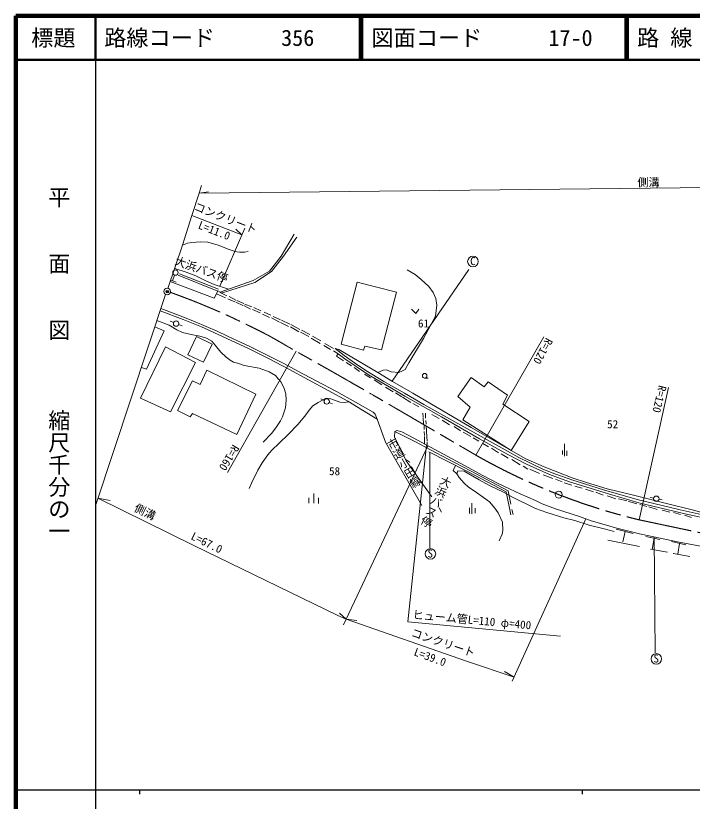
# Model space of a CAD drawing. Units: millimetres, scale not verified. Extents: x 40000 to 680000, y 20000 to 380000.
# Drawn here: x 40000 to 192840, y 202409 to 380000 of the extents above; entities that cross this region are included whole.
import ezdxf
from ezdxf.enums import TextEntityAlignment as Align

# ---------------------------------------------------------------- set-up
doc = ezdxf.new("R2010")
doc.units = ezdxf.units.MM
doc.header["$LTSCALE"] = 1000
doc.header["$PDMODE"] = 32
doc.header["$PDSIZE"] = 500
doc.linetypes.add('CHAIN', pattern=[18.5, 12, -1.5, 3.5, -1.5])
for name, color, linetype, lineweight in [('M-BMK', 2, 'CHAIN', 13), ('M-TTL', 2, 'Continuous', 140), ('M-TTL-BAND', 7, 'Continuous', 25), ('M-TTL-LINE', 7, 'Continuous', 50), ('M-TTL-TXT', 7, 'Continuous', 13), ('M-WORK', 1, 'Continuous', 13)]:
    doc.layers.add(name, color=color, linetype=linetype, lineweight=lineweight)
doc.layers.add('M-OTRS', color=6, linetype='Continuous')
doc.styles.add('@ＭＳ ゴシック', font='')
doc.styles.add('ＭＳ ゴシック', font='')
doc.styles.get('@ＭＳ ゴシック').set_extended_font_data('@MS Gothic')
doc.styles.get('ＭＳ ゴシック').set_extended_font_data('MS Gothic')

msp = doc.modelspace()

# ---------------------------------------------------------------- linework, layer by layer
at = {"layer": 'M-BMK'}
msp.add_arc((213890, 403167), 141058, 240.25651, 256.45266, dxfattribs=at)
msp.add_open_spline([(74964, 317461), (79439, 315809), (80667, 315335), (84257, 313811), (88587, 311974), (90951, 310797), (95163, 308701), (98430, 307075), (100136, 305930), (103318, 304144), (119285, 295180), (124262, 292164), (143909, 280692)], degree=3, knots=[0, 0, 0, 0, 1, 1, 1, 2, 2, 2, 3, 3, 3, 4, 4, 4, 4], dxfattribs=at)
msp.add_open_spline([(180848, 266033), (191483, 263780), (191483, 263780), (202119, 261527)], degree=3, dxfattribs=at)
at = {"layer": 'M-OTRS'}
msp.add_point((74233, 317636), dxfattribs=at)
at = {"layer": 'M-TTL'}
for p, q in [((40000, 380000), (40000, 20000)), ((680000, 380000), (40000, 380000))]:
    msp.add_line(p, q, dxfattribs=at)
at = {"layer": 'M-TTL-BAND'}
for p, q in [((58000, 370000), (58000, 20000)), ((40000, 205000), (579000, 205000)), ((68000, 205000), (68000, 204000)), ((168000, 205000), (168000, 204000))]:
    msp.add_line(p, q, dxfattribs=at)
at = {"layer": 'M-TTL-LINE'}
for p, q in [((58000, 380000), (58000, 370000)), ((117750, 380000), (117750, 370000)), ((118250, 380000), (118250, 370000)), ((177750, 380000), (177750, 370000)), ((178250, 380000), (178250, 370000)), ((40000, 370000), (680000, 370000))]:
    msp.add_line(p, q, dxfattribs=at)
at = {"layer": 'M-WORK'}
for p, q in [((81427, 339876), (516350, 344632)), ((81427, 339876), (81956, 341610)), ((79804, 334849), (81427, 339876)), ((81427, 339876), (83540, 340215)), ((77691, 328163), (79804, 334849)), ((79804, 334849), (91083, 330482)), ((91754, 331976), (86120, 318827)), ((91083, 330482), (89743, 331729)), ((102879, 330621), (99929, 325656)), ((77691, 328163), (78800, 328559)), ((78800, 328559), (79819, 328757)), ((79819, 328757), (81720, 328906)), ((81720, 328906), (83423, 328816)), ((83423, 328816), (85729, 328133)), ((103480, 329967), (100525, 325632)), ((74399, 318365), (77691, 328163)), ((85729, 328133), (88194, 327163)), ((88194, 327163), (89342, 326777)), ((89342, 326777), (89916, 326639)), ((89916, 326639), (90520, 326579)), ((90520, 326579), (91649, 326579)), ((91649, 326579), (92490, 326678)), ((99929, 325656), (97301, 322226)), ((100525, 325632), (97748, 322143)), ((75918, 322886), (78522, 322045)), ((76977, 321650), (85826, 318175)), ((78522, 322045), (80690, 321173)), ((97301, 322226), (93648, 320117)), ((97748, 322143), (94006, 319663)), ((142325, 322602), (125033, 297376)), ((128434, 322574), (130224, 321472)), ((130224, 321472), (131577, 320364)), ((74912, 319891), (84860, 316156)), ((75434, 320044), (75072, 320169)), ((75875, 321359), (75434, 320044)), ((75434, 320044), (76266, 319760)), ((85662, 317760), (76684, 321359)), ((80690, 321173), (82927, 320055)), ((82927, 320055), (84827, 319243)), ((93648, 320117), (86194, 317534)), ((113542, 305777), (117156, 319739)), ((117156, 319739), (126036, 317512)), ((131577, 320364), (133352, 318803)), ((84827, 319243), (88092, 318192)), ((94006, 319663), (86459, 317288)), ((133352, 318803), (134302, 317417)), ((58147, 269669), (73872, 316977)), ((84860, 316156), (85662, 317760)), ((85346, 317128), (87396, 316229)), ((86194, 317534), (85625, 317775)), ((86459, 317288), (86194, 317534)), ((86459, 317288), (87719, 316655)), ((88199, 316496), (89721, 315718)), ((126036, 317512), (122635, 304460)), ((134302, 317417), (134877, 316071)), ((87955, 316000), (89495, 315318)), ((89737, 315243), (91286, 314495)), ((89985, 315590), (91511, 314930)), ((91528, 314491), (93076, 313655)), ((91793, 314811), (93307, 314169)), ((135114, 314556), (134807, 312096)), ((134877, 316071), (135114, 314556)), ((72633, 313247), (77807, 311299)), ((72812, 313786), (77392, 312085)), ((93481, 313549), (95232, 312810)), ((93810, 314043), (95355, 313298)), ((96097, 312952), (97616, 312292)), ((129438, 313683), (130358, 312663)), ((130358, 312663), (131091, 313623)), ((71911, 311076), (74645, 310066)), ((74923, 310973), (75694, 310651)), ((77392, 312085), (80510, 310779)), ((77807, 311299), (81935, 309666)), ((95744, 312534), (97367, 311812)), ((97789, 311698), (99604, 310754)), ((98126, 312023), (99818, 311269)), ((100053, 311170), (101934, 310260)), ((134807, 312096), (132096, 307021)), ((71442, 309666), (73533, 308790)), ((74645, 310066), (76368, 309007)), ((76807, 310186), (77576, 309864)), ((80510, 310779), (85529, 308675)), ((81935, 309666), (92596, 304786)), ((99798, 310671), (101597, 309738)), ((102041, 309651), (103963, 308565)), ((102184, 310181), (104210, 309085)), ((73533, 308790), (69562, 300081)), ((76368, 309007), (77694, 308393)), ((77694, 308393), (79615, 307948)), ((78869, 303324), (80825, 307448)), ((79615, 307948), (81555, 307581)), ((80825, 307448), (84342, 305759)), ((81555, 307581), (83070, 307106)), ((85529, 308675), (87875, 307576)), ((87875, 307576), (93013, 305126)), ((104313, 308446), (106187, 307452)), ((104560, 308933), (106434, 307950)), ((107015, 307580), (108929, 306485)), ((159275, 307436), (143909, 280692)), ((84342, 305759), (82419, 301714)), ((83070, 307106), (84278, 306403)), ((84278, 306403), (85030, 305522)), ((85030, 305522), (86324, 303902)), ((106751, 307104), (108805, 305919)), ((109591, 305463), (111089, 304513)), ((109828, 305934), (111759, 304746)), ((118570, 304387), (113542, 305777)), ((132096, 307021), (128806, 301538)), ((68195, 293551), (73823, 305178)), ((73823, 305178), (80584, 301624)), ((86324, 303902), (87552, 302784)), ((87864, 276733), (103318, 304144)), ((92596, 304786), (97259, 302439)), ((93013, 305126), (97824, 302750)), ((111765, 304264), (112857, 303536)), ((112133, 304735), (112974, 304557)), ((112133, 304735), (114209, 303213)), ((112974, 304557), (121834, 299310)), ((118873, 305265), (118570, 304387)), ((122635, 304460), (118873, 305265)), ((82419, 301714), (78869, 303324)), ((87552, 302784), (88462, 302101)), ((88462, 302101), (89195, 301695)), ((97259, 302439), (101684, 300108)), ((97824, 302750), (100571, 301340)), ((112857, 303536), (112484, 303026)), ((112484, 303026), (114034, 301951)), ((112857, 303536), (114312, 302447)), ((114209, 303213), (116535, 301524)), ((114312, 302447), (119678, 298824)), ((69562, 300081), (68388, 300479)), ((80584, 301624), (74999, 290477)), ((89195, 301695), (90096, 301428)), ((90096, 301428), (91596, 300948)), ((91596, 300948), (94966, 300354)), ((94966, 300354), (97223, 299522)), ((100571, 301340), (103734, 299632)), ((114635, 301614), (115849, 300868)), ((116422, 300499), (117682, 299595)), ((116535, 301524), (119129, 299821)), ((128806, 301538), (127955, 300054)), ((81644, 296646), (83208, 299874)), ((83208, 299874), (94236, 294459)), ((97223, 299522), (98679, 298646)), ((98679, 298646), (99258, 297918)), ((101684, 300108), (115003, 292869)), ((103734, 299632), (107907, 297464)), ((118784, 298994), (120151, 298136)), ((119129, 299821), (123188, 297297)), ((119678, 298824), (124882, 295772)), ((123023, 299898), (121782, 299342)), ((121834, 299310), (125101, 297335)), ((123797, 299946), (123023, 299898)), ((124822, 299493), (123797, 299946)), ((126573, 299379), (124822, 299493)), ((127252, 299648), (126573, 299379)), ((127955, 300054), (127252, 299648)), ((76542, 290744), (79901, 297458)), ((79901, 297458), (81644, 296646)), ((99258, 297918), (99896, 297250)), ((99896, 297250), (100594, 295958)), ((107907, 297464), (112436, 295029)), ((120986, 297713), (122680, 296543)), ((123188, 297297), (127830, 294664)), ((125101, 297335), (129719, 294648)), ((132357, 298081), (133172, 298081)), ((139858, 293897), (142899, 298187)), ((142899, 298187), (145851, 296084)), ((145851, 296084), (146709, 297258)), ((146709, 297258), (151060, 294217)), ((100594, 295958), (101017, 294509)), ((112436, 295029), (116794, 292668)), ((123512, 296007), (125232, 295000)), ((124882, 295772), (127911, 293976)), ((187493, 295969), (180848, 266033)), ((74999, 290477), (68195, 293551)), ((94236, 294459), (89936, 285312)), ((101121, 293113), (100913, 291361)), ((101017, 294509), (101121, 293113)), ((110164, 293525), (108322, 292565)), ((108939, 293367), (109710, 293045)), ((110966, 293475), (110164, 293525)), ((111787, 293168), (110966, 293475)), ((113242, 292673), (111787, 293168)), ((125801, 294742), (127240, 293823)), ((127402, 293737), (129277, 292549)), ((127830, 294664), (132206, 292139)), ((127911, 293976), (136212, 289283)), ((129719, 294648), (142882, 286929)), ((142685, 291478), (139858, 293897)), ((151060, 294217), (150007, 292203)), ((100913, 291361), (100260, 289326)), ((107154, 291832), (106273, 290812)), ((108322, 292565), (107154, 291832)), ((110823, 292580), (111592, 292258)), ((114203, 292545), (113242, 292673)), ((115283, 292698), (114203, 292545)), ((115003, 292869), (121661, 288797)), ((116794, 292668), (120736, 290344)), ((129706, 292371), (131058, 291553)), ((132206, 292139), (139215, 288200)), ((140970, 288672), (142685, 291478)), ((150007, 292203), (155958, 288300)), ((79408, 289321), (76542, 290744)), ((79927, 290093), (79408, 289321)), ((89936, 285312), (79927, 290093)), ((105293, 289476), (103709, 287585)), ((106273, 290812), (105293, 289476)), ((120736, 290344), (121172, 289923)), ((121172, 289923), (121661, 288797)), ((132068, 289227), (131989, 290157)), ((132573, 290151), (132588, 289008)), ((134040, 289846), (135633, 288922)), ((99844, 288391), (98795, 286797)), ((100260, 289326), (99844, 288391)), ((121661, 288797), (123505, 283580)), ((132117, 287692), (132058, 289068)), ((132647, 288473), (132692, 287686)), ((136212, 289283), (144735, 284383)), ((136304, 288582), (138027, 287519)), ((139215, 288200), (149178, 282580)), ((140970, 288672), (151903, 281717)), ((155958, 288300), (151903, 281717)), ((98795, 286797), (97785, 285579)), ((103709, 287585), (101640, 285378)), ((125581, 284762), (125682, 286015)), ((125682, 286015), (126087, 286262)), ((125682, 286015), (130170, 283732)), ((126087, 286262), (127193, 285963)), ((127193, 285963), (129767, 284564)), ((132236, 286425), (132236, 287544)), ((132318, 285086), (132291, 286041)), ((132706, 287285), (132766, 286172)), ((132771, 286118), (132863, 284907)), ((139018, 287127), (140465, 286190)), ((142882, 286929), (151903, 281717)), ((97785, 285579), (95884, 283580)), ((101640, 285378), (99423, 283289)), ((128234, 279386), (125581, 284762)), ((129767, 284564), (135647, 281390)), ((132372, 283157), (132318, 284862)), ((132867, 284762), (132916, 283829)), ((141059, 285860), (142828, 284839)), ((143341, 284593), (144599, 283828)), ((144735, 284383), (151172, 280797)), ((99423, 283289), (97879, 281784)), ((114056, 242312), (133082, 282774)), ((123505, 283580), (131774, 269261)), ((128618, 242947), (132761, 282947)), ((130170, 283732), (137568, 279818)), ((132916, 283583), (132923, 282860)), ((145501, 283310), (146800, 282574)), ((149178, 282580), (153665, 280151)), ((163994, 283253), (163961, 280455)), ((96978, 280755), (95701, 278953)), ((97879, 281784), (96978, 280755)), ((133314, 281384), (142089, 276959)), ((133558, 281260), (133582, 259743)), ((135647, 281390), (142382, 277765)), ((147485, 282228), (149093, 281219)), ((149699, 280943), (151223, 280014)), ((151172, 280797), (155419, 278605)), ((151903, 281717), (155266, 279802)), ((163493, 281696), (163493, 280785)), ((164489, 281663), (164522, 280468)), ((95701, 278953), (94691, 277270)), ((134007, 271232), (128234, 279386)), ((137568, 279818), (142710, 277111)), ((152059, 279676), (153934, 278504)), ((153665, 280151), (159072, 277523)), ((155266, 279802), (159387, 278038)), ((94691, 277270), (93242, 274348)), ((138833, 277216), (139366, 278332)), ((139650, 276423), (138833, 277216)), ((139650, 276423), (139912, 277147)), ((139912, 277147), (141310, 277053)), ((141310, 277053), (144706, 275113)), ((142382, 277765), (145365, 276135)), ((142710, 277111), (151246, 272565)), ((154603, 278165), (155711, 277487)), ((155419, 278605), (160587, 276288)), ((156109, 277453), (158330, 276473)), ((159072, 277523), (161804, 276411)), ((159387, 278038), (165690, 275566)), ((139789, 276236), (139650, 276423)), ((140194, 275620), (139789, 276236)), ((141293, 274343), (140194, 275620)), ((142089, 276959), (150796, 272336)), ((145365, 276135), (149015, 274261)), ((159159, 276196), (161372, 275378)), ((160587, 276288), (165081, 274625)), ((161804, 276411), (165820, 274968)), ((165690, 275566), (168929, 274509)), ((93242, 274348), (92706, 273085)), ((142292, 273442), (141293, 274343)), ((144706, 275113), (147012, 273806)), ((147012, 273806), (150309, 272183)), ((149015, 274261), (151417, 273152)), ((161954, 275198), (163423, 274604)), ((163903, 274433), (165606, 273854)), ((165081, 274625), (174693, 271660)), ((165820, 274968), (172812, 272837)), ((166275, 273677), (167961, 273158)), ((168929, 274509), (173632, 273044)), ((107331, 271952), (107331, 269833)), ((143569, 272581), (142292, 273442)), ((145688, 271076), (143569, 272581)), ((150309, 272183), (152101, 271203)), ((150796, 272336), (151879, 267142)), ((151246, 272565), (151870, 269555)), ((151417, 273152), (152994, 272380)), ((152994, 272380), (153971, 271951)), ((153971, 271951), (157403, 270397)), ((168734, 272982), (170496, 272339)), ((171017, 272306), (172711, 271633)), ((172812, 272837), (180416, 270616)), ((173632, 273044), (179535, 271595)), ((58571, 270945), (80266, 260261)), ((58571, 270945), (61305, 270427)), ((106192, 271041), (106192, 269814)), ((108390, 270992), (108390, 269744)), ((146995, 270096), (145688, 271076)), ((148252, 268690), (146995, 270096)), ((152101, 271203), (157441, 268616)), ((157403, 270397), (158898, 269684)), ((173617, 271488), (175535, 270800)), ((174693, 271660), (180751, 269908)), ((176156, 270780), (178050, 270298)), ((178466, 270179), (178538, 270179)), ((178538, 270179), (180340, 269631)), ((179535, 271595), (187316, 269680)), ((180416, 270616), (190122, 268280)), ((183324, 271105), (184129, 270938)), ((185312, 270692), (186063, 270536)), ((136195, 267787), (135631, 268727)), ((142483, 268756), (142483, 267469)), ((143067, 269795), (143067, 267390)), ((143780, 268697), (143780, 267509)), ((149024, 267611), (148252, 268690)), ((152101, 268404), (152369, 267246)), ((157441, 268616), (159966, 267686)), ((158898, 269684), (161917, 268535)), ((161917, 268535), (167362, 266763)), ((180751, 269908), (191858, 267250)), ((180957, 269513), (182573, 269065)), ((183039, 268990), (184909, 268387)), ((186005, 268240), (187791, 267768)), ((187316, 269680), (192825, 268313)), ((190122, 268280), (198160, 266498)), ((192825, 268313), (195914, 267497)), ((149984, 265542), (149024, 267611)), ((159966, 267686), (163807, 266458)), ((163807, 266458), (166281, 265864)), ((167362, 266763), (169975, 265833)), ((188620, 267662), (190160, 267252)), ((191078, 267122), (192700, 266564)), ((191858, 267250), (198927, 265691)), ((150034, 263642), (149984, 265542)), ((152148, 229568), (168758, 266266)), ((166281, 265864), (169528, 264855)), ((169528, 264855), (172917, 264028)), ((169975, 265833), (172935, 264952)), ((172935, 264952), (175489, 264229)), ((149895, 262790), (150034, 263642)), ((172917, 264028), (175220, 263421)), ((175489, 264229), (180884, 262883)), ((175624, 263895), (179518, 262978)), ((177704, 263405), (177168, 261064)), ((180884, 262883), (189883, 260997)), ((149222, 261325), (149895, 262790)), ((173739, 261464), (180924, 260012)), ((182342, 262289), (185522, 261577)), ((184259, 261860), (183775, 259340)), ((184226, 262183), (184461, 235970)), ((188145, 261111), (191383, 260402)), ((80266, 260261), (112760, 244411)), ((183409, 259408), (187279, 258695)), ((189971, 260658), (189566, 258248)), ((189883, 260997), (194679, 260047)), ((188507, 258428), (188626, 258428)), ((188626, 258428), (192259, 257735)), ((112760, 244411), (114639, 243617)), ((114665, 243607), (113168, 244942)), ((114639, 243617), (141814, 234121)), ((114665, 243607), (117043, 243286)), ((163058, 239761), (128618, 242947)), ((141814, 234121), (152569, 230499)), ((152569, 230499), (150386, 231733))]:
    msp.add_line(p, q, dxfattribs=at)
for centre, radius in [((143298, 324444), 1206), ((76080, 321931), 608), ((74233, 317636), 751), ((76237, 310386), 604), ((132386, 298604), 524), ((110252, 292779), 604), ((162667, 271738), 798), ((184720, 270815), 604), ((133685, 258335), 1193), ((184726, 234593), 1193)]:
    msp.add_circle(centre, radius, dxfattribs=at)

# ---------------------------------------------------------------- texts
at = {"layer": 'M-TTL-BAND', "style": '@ＭＳ ゴシック'}
for s, p in [('平\u3000\u3000面\u3000\u3000図', (49777, 306475)), ('縮尺千分の一', (49777, 261030))]:
    msp.add_text(s, height=3666, rotation=270, dxfattribs=at).set_placement(p, align=Align.MIDDLE_RIGHT)
at = {"layer": 'M-TTL-TXT', "style": 'ＭＳ ゴシック'}
msp.add_text('標題', height=3666, dxfattribs=at).set_placement((48500, 375000), align=Align.MIDDLE_CENTER)
for s, p in [('路線コード      356', (60000, 375000)), ('図面コード      17-0', (120380, 375000)), ('路 線 名      一般県道久津小田線', (180380, 375000))]:
    msp.add_text(s, height=3666, dxfattribs=at).set_placement(p, align=Align.MIDDLE_LEFT)
at = {"layer": 'M-WORK', "style": 'ＭＳ ゴシック'}
for s, p in [('側溝', (180447, 340859)), ('C', (142655, 323068)), ('61', (130877, 308970)), ('52', (173606, 286187)), ('58', (110785, 275578)), ('S', (133023, 256973)), ('S', (184064, 233231))]:
    msp.add_text(s, height=1833, dxfattribs=at).set_placement(p, align=Align.BOTTOM_LEFT)
at = {"layer": 'M-WORK'}
for s, rotation, style, p in [('コンクリート', 338.643, 'ＭＳ ゴシック', (79907, 335630)), ('L=11.0', 338.652, 'ＭＳ ゴシック', (80841, 331442)), ('大浜バス停', 340.523, 'ＭＳ ゴシック', (75595, 323289)), ('R=120', 241.089, 'ＭＳ ゴシック', (159349, 307599)), ('R=120', 256.557, 'ＭＳ ゴシック', (184740, 296698)), ('市道小田線', 300.586, '@ＭＳ ゴシック', (123298, 283541)), ('R=160', 238.854, 'ＭＳ ゴシック', (88580, 283501)), ('大浜バス停', 244.501, '@ＭＳ ゴシック', (136294, 276407)), ('側溝', 333.782, 'ＭＳ ゴシック', (66336, 267623)), ('L=67.0', 333.705, 'ＭＳ ゴシック', (79155, 261213)), ('ヒューム管L=110 φ=400', 354.771, 'ＭＳ ゴシック', (129549, 243175)), ('コンクリート', 341.505, 'ＭＳ ゴシック', (128978, 239235)), ('L=39.0', 339.892, 'ＭＳ ゴシック', (129596, 234931))]:
    msp.add_text(s, height=1833, rotation=rotation, dxfattribs=dict(at, style=style)).set_placement(p, align=Align.BOTTOM_LEFT)

doc.saveas('drawing.dxf')
